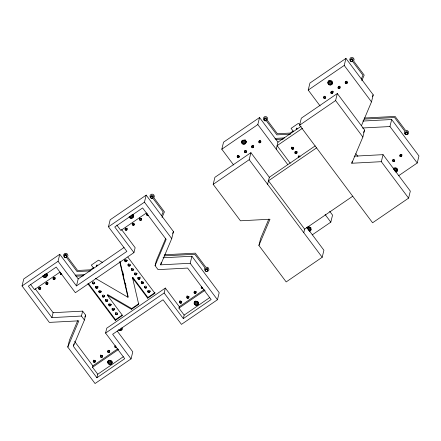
<?xml version="1.0" encoding="UTF-8"?>
<svg xmlns="http://www.w3.org/2000/svg" width="441" height="441" viewBox="0 0 441 441"><rect width="100%" height="100%" fill="white"/><g stroke="black" fill="none" stroke-linecap="round" stroke-linejoin="round"><path stroke-width="0.66" d="M117.229 331.07L132.78 351.852L131.054 358.88L95.052 383.527L67.776 347.073L78.856 320.833L49.32 322.399L22.05 285.944L23.775 278.921L59.778 254.275L78.195 278.894L76.469 285.922L58.052 261.304L59.778 254.275M38.769 289.026L38.565 288.216L39.012 287.532L39.839 287.345L40.566 287.791L40.77 288.59L40.324 289.285L39.497 289.461L38.769 289.026L39.232 287.124M39.497 289.461L39.96 287.565L40.787 287.389L40.324 289.285M47.347 274.583C47.534 276.887 44.635 278.635 43.058 276.617L43.35 275.449M43.714 277.202L44.436 274.274M44.513 277.499L45.379 273.982M45.373 277.483L46.239 273.971L47.038 273.629M46.178 277.146L46.895 274.219M46.774 276.529L47.204 274.771M45.969 284.098L45.765 283.287L46.211 282.604L47.038 282.416L47.766 282.863L47.97 283.662L47.523 284.357L46.696 284.533L45.969 284.098L46.432 282.196L47.159 282.637L47.992 282.461M46.696 284.533L47.159 282.637M47.523 284.357L47.837 283.094M53.168 279.164L52.964 278.359L53.411 277.67L54.237 277.488L54.971 277.935L55.169 278.734L54.723 279.429L53.896 279.605L53.168 279.164L53.477 277.902M53.896 279.605L54.364 277.709L53.637 277.268M54.723 279.429L55.191 277.532M64.358 256.375L65.169 254.198L64.358 256.375L64.557 257.18L65.285 257.621L66.117 257.439L66.806 255.758M61.927 274.5L61.095 274.677L60.367 274.236L60.682 272.973M64.799 255.686L65.626 255.504L65.996 254.016M61.095 274.677L61.409 273.414M66.558 256.75L66.723 254.457M165.347 288.072L164.14 292.989L183.302 318.6L184.162 315.083L178.947 308.11L179.294 306.704L165.347 288.072L106.783 328.154L105.575 333.076L124.737 358.687L96.893 377.744L73.349 346.268L84.429 320.034L81.447 316.048L51.911 317.614L53.118 312.697L35.197 288.745M67.776 347.073L69.502 340.044L77.682 320.679M73.498 345.656L73.956 343.809M81.447 316.048L82.654 311.131L53.118 312.697M92.323 282.736L92.494 282.036L92.527 283.541L93.255 283.982L94.082 283.806L94.528 283.111L94.324 282.312L93.597 281.865L92.77 282.047L92.323 282.736L92.527 283.541M96.342 266.381L97.031 264.699M84.429 320.034L85.637 315.117L82.654 311.131M93.255 283.982L93.426 283.276L94.258 283.105L94.699 282.405M94.082 283.806L94.258 283.105M76.469 285.922L126.87 251.42L108.458 226.801L110.184 219.778L146.186 195.131L173.456 231.586L171.731 238.609L160.651 264.848L190.187 263.283L217.457 299.737L181.455 324.378L163.043 299.764L112.637 334.267L131.054 358.88M95.813 287.94L95.785 286.43L95.813 287.94L96.54 288.375L97.373 288.199L97.99 286.804L97.373 288.199M96.54 288.375L96.717 287.675L97.544 287.499M98.9 291.529L99.071 290.828L99.104 292.333L99.831 292.774L100.658 292.598L101.105 291.903L100.901 291.099L100.173 290.658L99.346 290.84L98.9 291.529L99.104 292.333M99.831 292.774L100.002 292.069L100.835 291.892L101.276 291.198M100.658 292.598L100.835 291.892M102.389 296.727L102.362 295.222L102.389 296.727L103.117 297.168L103.949 296.991L104.567 295.591L103.949 296.991M103.117 297.168L103.293 296.462L104.12 296.291M105.68 301.126L105.647 299.615L105.68 301.126L106.408 301.561L107.235 301.385L107.852 299.99L107.235 301.385M87.842 283.673L115.299 320.375L122.504 315.447L107.395 295.261L107.571 294.555L131.677 308.584L138.876 303.656M106.408 301.561L106.579 300.861L107.411 300.685M125.172 229.877L124.968 229.072L125.415 228.383L126.242 228.201L126.975 228.647L127.173 229.447L126.732 230.141L125.9 230.318L125.172 229.877L125.641 227.98M93.354 361.984L93.817 360.088L94.545 360.529L94.082 362.425L93.354 361.984L93.15 361.185L93.597 360.49L94.424 360.314L95.151 360.755L95.355 361.554L94.909 362.248L94.082 362.425M125.9 230.318L126.369 228.421L127.195 228.245L126.732 230.141M96.893 377.744L97.759 374.227L92.538 367.254L92.886 365.848L117.885 348.737M133.755 215.44C133.937 217.744 131.038 219.491 129.467 217.474L129.753 216.305M108.966 305.519L108.938 304.014L108.966 305.519L109.693 305.96L110.526 305.784L111.143 304.384L110.526 305.784M130.123 218.058L130.696 215.715M94.909 362.248L95.377 360.352M130.922 218.356L131.787 214.839M109.693 305.96L109.87 305.255L110.697 305.078M131.782 218.339L132.642 214.828L133.447 214.486L132.581 218.003M133.182 217.38L133.612 215.627M132.372 224.949L132.84 223.052L133.568 223.493L133.105 225.39L132.372 224.949L132.173 224.144L132.62 223.455L133.447 223.273L134.174 223.719L134.373 224.519L133.932 225.213L133.105 225.39M100.35 356.251L100.796 355.562L101.623 355.38L102.351 355.826L102.555 356.626L102.108 357.32L101.281 357.497L100.554 357.056L100.664 354.988M112.257 309.913L112.223 308.408L112.257 309.913L112.984 310.354L113.811 310.177L114.428 308.777L113.811 310.177M100.554 357.056L101.017 355.159L101.744 355.6L101.281 357.497M124.93 261.364L124.897 259.859L124.93 261.364L125.657 261.8L126.484 261.629L127.102 260.229L126.484 261.629M112.984 310.354L113.155 309.654L113.987 309.477M133.932 225.213L134.24 223.945M102.108 357.32L102.577 355.424M125.657 261.8L125.828 261.1L126.661 260.923M115.344 313.507L115.514 312.801L115.542 314.312L116.27 314.747L117.102 314.571L117.543 313.876L117.345 313.077L116.617 312.636L115.785 312.812L115.344 313.507L115.542 314.312M128.017 264.953L128.188 264.253L128.215 265.758L128.943 266.199L129.775 266.022L130.216 265.328L130.018 264.528L129.29 264.082L128.458 264.264L128.017 264.953L128.215 265.758M139.373 219.216L139.819 218.527L140.646 218.345L141.374 218.791L141.578 219.59L141.131 220.285L140.304 220.461L139.577 220.02L139.681 217.953M116.27 314.747L116.446 314.047L117.273 313.871L117.102 314.571M139.577 220.02L140.04 218.124L140.767 218.565L140.304 220.461M115.299 320.375L115.476 319.675L122.118 315.128M108.458 226.801L144.461 202.16L146.186 195.131M107.753 352.127L107.549 351.323L107.995 350.634L108.822 350.452L109.555 350.898L109.754 351.697L109.313 352.392L108.48 352.568L107.753 352.127L108.221 350.231M128.943 266.199L129.119 265.493L129.946 265.317L130.393 264.622M108.48 352.568L108.949 350.672L109.776 350.496M129.775 266.022L129.946 265.317M141.131 220.285L141.6 218.389M109.313 352.392L109.622 351.13M51.911 317.614L28.367 286.143L56.211 267.086L75.372 292.697L133.937 252.61L135.144 247.693L121.606 229.601M107.764 362.039C108.332 358.787 113.602 360.71 111.882 363.555C110.222 366.036 106.474 363.34 108.051 360.87M107.797 362.86L108.37 360.517M108.166 363.649L109.032 360.132L109.682 360.716L111.341 360.997L110.482 364.514M131.302 269.352L131.473 268.646L131.506 270.157L132.234 270.592L133.061 270.416L133.507 269.721L133.303 268.922L132.576 268.481L131.749 268.657L131.302 269.352L131.506 270.157M108.822 364.233L109.682 360.716M132.234 270.592L132.405 269.892L133.237 269.716L133.061 270.416M109.622 364.525L110.487 361.014M153.209 196.609L152.52 198.296L151.693 198.472L150.965 198.037L151.004 196.239M150.761 197.232L151.572 195.054M148.33 215.357L147.503 215.533L146.776 215.092L147.085 213.83M116.512 347.464L115.68 347.64L114.952 347.199L115.266 345.937M151.208 196.543L152.035 196.361L152.277 195.369M147.503 215.533L147.812 214.265M111.286 364.172L112.003 361.245M132.598 278.006L132.769 277.306L147.878 297.493L147.702 298.199L132.598 278.006L138.706 304.362L131.501 309.29L107.395 295.261M95.405 278.337L127.951 297.262L128.122 296.561L120.062 261.706M115.68 347.64L115.994 346.372M111.882 363.555L112.168 362.381M152.966 197.601L153.132 195.313M121.187 327.917L121.143 329.708L120.702 330.403L119.869 330.579L119.142 330.144M134.792 274.55L134.764 273.045L134.792 274.55L135.519 274.991L136.352 274.815L136.969 273.414L136.352 274.815M120.702 330.403L120.944 329.41M121.143 329.708L121.512 328.22M135.519 274.991L135.696 274.285L136.523 274.109M138.083 278.944L138.05 277.439L138.083 278.944L138.81 279.385L139.637 279.208L140.084 278.514L140.056 277.009M131.501 309.29L131.677 308.584M138.81 279.385L138.981 278.679L139.814 278.508L139.637 279.208M142.928 283.602L143.546 282.207L142.928 283.602L142.096 283.778L141.368 283.343L141.34 281.832M142.096 283.778L142.272 283.078L143.099 282.902M144.455 286.931L144.626 286.231L144.659 287.736L145.387 288.177L146.214 288.001L146.66 287.306L146.456 286.501L145.728 286.06L144.902 286.242L144.455 286.931L144.659 287.736M145.387 288.177L145.558 287.471L146.39 287.295L146.214 288.001M149.505 292.394L150.122 290.994L149.505 292.394L148.672 292.57L147.944 292.129L147.917 290.625M183.302 318.6L211.145 299.538L187.596 268.067L158.06 269.633L155.083 265.647L156.29 260.73L165.783 238.239M148.672 292.57L148.849 291.865L149.675 291.694M160.651 264.848L161.279 262.296M179.559 302.035L180 301.346L180.832 301.164L181.56 301.611L181.758 302.41L181.317 303.105L180.485 303.281L179.757 302.84L179.867 300.773M179.757 302.84L180.226 300.944L180.953 301.385L180.485 303.281M190.187 263.283L191.912 256.254L163.065 257.787M181.317 303.105L181.78 301.209M306.727 227.275L323.915 250.251L322.189 257.279L286.187 281.92L258.911 245.466L269.991 219.232L240.455 220.798L213.185 184.344L214.91 177.315L250.912 152.674L269.33 177.288L267.604 184.316M233.62 164.989L221.812 149.212L223.543 142.184L259.545 117.538L277.962 142.156L276.231 149.185M186.758 297.107L187.199 296.418L188.031 296.236L188.759 296.683L188.957 297.482L188.516 298.177L187.69 298.353L186.956 297.912L187.067 295.845M186.956 297.912L187.425 296.016M187.69 298.353L188.153 296.457L188.985 296.28L188.516 298.177M194.161 292.984L193.957 292.179L194.404 291.49L195.231 291.308L195.958 291.755L196.162 292.554L195.716 293.248L194.889 293.425L194.161 292.984L194.624 291.088M194.889 293.425L195.352 291.529L196.184 291.352M195.716 293.248L196.03 291.981M194.172 302.895C194.74 299.643 200.01 301.567 198.285 304.411C196.631 306.892 192.882 304.196 194.459 301.727M194.205 303.717L194.779 301.374M194.575 304.505L195.44 300.988L196.091 301.572L197.75 301.853L196.89 305.365M195.231 305.089L196.091 301.572M196.03 305.381L196.895 301.87M207.915 269.076L207.11 271.259L206.278 271.435L205.55 271L205.346 270.195L205.715 268.707M205.346 270.195L206.035 268.508M202.915 288.32L202.088 288.497L201.361 288.056L201.669 286.793M197.689 305.029L198.411 302.102M205.793 269.501L206.62 269.324L206.989 267.836M202.088 288.497L202.397 287.229M198.285 304.411L198.72 302.653M207.551 270.565L207.717 268.277M237.324 157.205L237.12 156.401L237.567 155.712L238.394 155.53L239.121 155.976L239.325 156.775L238.879 157.465L238.052 157.646L237.324 157.205L237.793 155.287M246.276 141.252C246.651 144.097 242.478 145.574 241.591 142.608L242.059 140.69M238.052 157.646L238.52 155.728M241.96 143.397L242.748 140.199M238.879 157.465L239.193 156.191M242.616 143.981L243.559 140.15M243.415 144.273L244.518 139.803M244.275 144.262L245.372 139.791M245.08 143.92L245.863 140.729M245.676 143.303L246.144 141.385M244.523 152.277L244.32 151.472L244.766 150.783L245.593 150.601L246.326 151.043L246.525 151.847L246.084 152.536L245.251 152.718L244.523 152.277L244.992 150.359M245.251 152.718L245.725 150.8M246.084 152.536L246.552 150.624M251.723 147.349L251.524 146.544L251.965 145.855L252.792 145.673L253.525 146.114L253.724 146.914L253.283 147.608L252.456 147.785L251.723 147.349L252.197 145.431M213.185 184.344L249.187 159.697L250.912 152.674M221.812 149.212L257.82 124.566L259.545 117.538M252.456 147.785L253.079 145.232M253.283 147.608L253.751 145.695M217.457 299.737L219.188 292.708L191.912 256.254M266.568 119.02L265.879 120.702L265.052 120.884L264.324 120.443L264.363 118.646M264.12 119.638L264.931 117.46M258.928 142.421L258.724 141.616L259.17 140.927L259.997 140.745L260.725 141.186L260.929 141.985L260.482 142.68L259.655 142.856L258.928 142.421L259.396 140.503M264.567 118.949L265.394 118.767L265.636 117.775M259.655 142.856L260.284 140.304M266.325 120.013L266.491 117.725M260.482 142.68L260.796 141.401M258.911 245.466L260.637 238.438L268.817 219.078M291.573 148.11L292.014 147.421L292.846 147.239L293.574 147.68L293.772 148.479L293.331 149.179L292.499 149.35L291.771 148.915L291.832 147.057M296.104 129.648L296.793 127.962M291.771 148.915L292.163 147.333M292.499 149.35L293.017 147.244M293.331 149.179L293.717 147.597M299.593 125.2L301.319 118.171L337.321 93.531L364.591 129.979L362.866 137.008L351.786 163.247L381.322 161.676L408.592 198.13L372.59 222.777L299.593 125.2L335.595 100.554L337.321 93.531M320.089 105.928L308.22 90.063L309.946 83.04L345.948 58.394L373.218 94.848L371.493 101.877L361.471 125.613M294.858 152.503L295.305 151.814L296.132 151.632L296.859 152.079L297.063 152.878L296.617 153.573L295.79 153.749L295.062 153.308L295.117 151.45M295.062 153.308L295.448 151.726M295.79 153.749L296.308 151.638L297.135 151.467M296.617 153.573L297.008 151.991M298.739 156.125L298.348 157.707L298.408 155.844M299.334 157.09L299.593 156.037M323.733 98.062L323.529 97.257L323.975 96.568L324.802 96.386L325.53 96.827L325.734 97.632L325.287 98.321L324.46 98.503L323.733 98.062L324.201 96.144M332.685 82.109C332.927 87.048 325.585 84.881 328.435 80.731M327.999 83.465L328.622 80.907M324.46 98.503L324.929 96.585M328.369 84.253L329.311 80.416M325.287 98.321L325.601 97.048M329.025 84.837L330.122 80.367M329.824 85.13L330.921 80.659M330.684 85.119L331.781 80.648M331.483 84.777L332.271 81.585M332.084 84.159L332.553 82.241M333.247 91.425L332.486 93.393L331.66 93.569L330.932 93.134L331.4 91.215M331.66 93.569L332.288 91.017M332.486 93.393L332.961 91.48M338.131 88.206L337.927 87.401L338.374 86.712L339.201 86.53L339.934 86.971L340.132 87.77L339.686 88.465L338.859 88.641L338.131 88.206L338.6 86.287M308.22 90.063L344.223 65.422L345.948 58.394M338.859 88.641L339.487 86.089M303.772 232.661L304.637 229.149L352.772 196.201M339.686 88.465L340.16 86.552M307.542 228.51L308.011 226.591M308.038 229.728L308.667 227.176M308.683 230.665L309.626 226.834M352.976 59.877L352.287 61.558L351.46 61.74L350.727 61.299L350.771 59.502M350.529 60.494L351.339 58.317M345.331 83.277L345.127 82.467L345.573 81.783L346.4 81.596L347.133 82.043L347.332 82.842L346.891 83.536L346.058 83.713L345.331 83.277L345.805 81.359M310.326 227.457L309.384 231.288C313.369 230.257 309.213 224.745 306.958 228.047M350.975 59.805L351.802 59.623L352.045 58.631M346.058 83.713L346.687 81.161M310.188 230.952L310.971 227.754M352.728 60.869L352.894 58.576M310.784 230.329L311.098 229.055M346.891 83.536L347.359 81.618M312.256 234.849L330.816 222.143L332.542 215.12L329.681 211.289M351.786 163.247L352.26 161.329M381.322 161.676L383.047 154.653L354.2 156.18M398.658 175.705L417.225 162.999L389.954 126.545L391.68 119.517L362.827 121.049M392.716 161.169L392.512 160.364L392.959 159.67L393.785 159.493L394.519 159.934L394.717 160.733L394.276 161.428L393.444 161.604L392.716 161.169L393.185 159.251M393.444 161.604L393.912 159.692M394.276 161.428L394.585 160.149M393.422 169.217L393.736 167.938M393.945 169.361L394.26 168.087M394.441 170.584L395.07 168.032M395.086 171.521L396.029 167.685M407.682 132.339L406.872 134.522L406.045 134.698L405.312 134.262L405.114 133.458L405.477 131.969M396.729 168.313L395.786 172.144C399.772 171.114 395.616 165.595 393.366 168.903M405.114 133.458L405.803 131.776M399.915 156.235L399.717 155.436L400.158 154.741L400.985 154.565L401.718 155.006L401.916 155.805L401.475 156.5L400.643 156.676L399.915 156.235L400.389 154.322M405.312 134.262L405.56 133.27M396.591 171.803L397.374 168.611M405.555 132.763L406.387 132.587L406.751 131.098M400.643 156.676L401.117 154.758M397.187 171.185L397.501 169.906M407.313 133.827L407.478 131.539M401.475 156.5L401.944 154.587M408.592 198.13L410.323 191.107L383.047 154.653M417.225 162.999L418.95 155.971L391.68 119.517M327.966 82.643C328.402 79.926 332.834 80.681 332.371 83.388M161.549 215.765L163.148 211.961L152.955 198.334L151.528 198.378L150.331 197.562L149.929 195.953L150.816 194.569A2.249 2.155 13.8 0 1 153.281 194.503L153.931 195.098L154.361 196.438L153.854 197.722L164.421 211.845L162.04 217.49M361.311 79.027L362.915 75.224L352.717 61.602L351.29 61.641L350.099 60.825L349.691 59.221L350.578 57.832A2.249 2.155 13.8 0 1 353.043 57.765L353.699 58.361L354.123 59.7L353.621 60.985L364.183 75.108L361.807 80.753M84.848 316.991L85.637 315.117M155.083 265.647L166.158 239.413L142.614 207.943L114.77 226.999L133.937 252.61M172.663 233.46L173.456 231.586M372.43 96.722L373.218 94.848M363.538 132.482L364.327 130.608M95.614 287.135L96.055 286.441L96.888 286.264L97.615 286.705L97.814 287.504M105.476 300.321L105.923 299.626L106.75 299.45L107.477 299.891L107.681 300.69M108.767 304.714L109.208 304.025L110.041 303.843L110.768 304.29L110.967 305.089M137.879 278.139L138.325 277.45L139.152 277.268L139.88 277.714M115.195 345.705L114.754 346.394L114.952 347.199M201.603 286.562L201.157 287.251L201.361 288.056M298.149 156.902L298.59 156.208L299.422 156.031L300.15 156.472M124.726 260.559L125.172 259.87L125.999 259.688L126.727 260.129L126.931 260.929M102.191 295.922L102.632 295.233L103.464 295.051L104.192 295.498L104.39 296.297M134.593 273.745L135.034 273.056L135.867 272.874L136.594 273.315L136.793 274.115M112.053 309.108L112.499 308.419L113.326 308.237L114.054 308.683L114.258 309.483M60.61 272.742L60.163 273.431L60.367 274.236M147.018 213.598L146.572 214.287L146.776 215.092M22.05 285.944L58.052 261.304M60.015 272.103L34.448 289.605L30.435 284.241M146.423 212.959L120.851 230.461L116.837 225.092M93.558 267.659L90.433 269.798L77.644 270.493L67.451 256.866L67.953 255.582L67.528 254.242L66.872 253.647A2.249 2.155 13.8 0 0 64.408 253.713L63.521 255.096L63.928 256.706L65.119 257.522L66.547 257.483L77.114 271.606L90.84 270.851M293.32 130.922L290.2 133.061L277.406 133.755L267.213 120.128L267.715 118.844L267.29 117.504L266.634 116.915A2.249 2.155 13.8 0 0 264.176 116.975L263.288 118.364L263.69 119.969L264.881 120.784L266.314 120.746L276.876 134.869L290.602 134.114M78.195 278.894L124.07 247.495M277.962 142.156L301.181 126.264M302.581 128.226L277.097 145.668L290.25 163.253M269.33 177.288L315.205 145.888M316.605 147.851L268.47 180.804L304.637 229.149M147.878 297.493L155.078 292.565M147.702 298.199L154.907 293.271L127.857 257.114M105.575 333.076L164.14 292.989M179.294 306.704L204.293 289.594M92.538 367.254L118.679 349.366M178.947 308.11L205.082 290.222M97.759 374.227L123.326 356.725M184.162 315.083L209.734 297.581M296.55 128.954L297.377 128.778M96.783 265.691L97.615 265.51M362.474 128L389.954 126.545M275.008 138.424L284.605 137.912M275.73 139.472L283.128 139.08M75.24 275.162L84.837 274.649M75.968 276.209L83.366 275.818M364.283 118.028L395.097 116.424L405.659 130.542L407.087 130.497L408.283 131.324L408.686 132.923A2.222 2.133 13.8 0 1 404.7 133.794L404.254 132.438L404.755 131.159L394.563 117.532L363.946 119.109M164.515 254.766L195.33 253.162L205.892 267.279L207.32 267.235L208.516 268.056L208.918 269.66A2.222 2.133 13.8 0 1 208.031 271.05A2.244 2.15 13.8 0 1 204.916 270.52L204.486 269.17L204.993 267.896L194.801 254.27L164.179 255.846M93.464 283.354L94.826 283.282M300.056 124.456L298.281 123.425L291.082 128.353L293.541 131.639M102.659 262.571L98.519 260.162L91.32 265.091L93.779 268.376M125.101 260.659L125.828 261.1M128.392 265.058L129.119 265.493M131.677 269.451L132.405 269.892M134.968 273.844L135.696 274.285M138.254 278.243L138.981 278.679M141.544 282.637L142.272 283.078M144.83 287.03L145.558 287.471M148.121 291.429L148.849 291.865M92.698 282.841L93.426 283.276M95.989 287.234L96.717 287.675M99.275 291.628L100.002 292.069M102.566 296.027L103.293 296.462M105.851 300.42L106.579 300.861M109.142 304.819L109.87 305.255M112.427 309.213L113.155 309.654M115.718 313.606L116.446 314.047M351.802 59.623L352.53 60.064M406.387 132.587L407.115 133.028M265.394 118.767L266.121 119.213M152.035 196.361L152.762 196.802M206.62 269.324L207.347 269.765M65.626 255.504L66.359 255.945M132.41 214.42L133.066 215.01L133.469 216.608M46.007 273.563L46.663 274.153L47.06 275.757M344.223 65.422L371.493 101.877M335.595 100.554L362.866 137.008M355.821 153.689L357.877 156.439M257.82 124.566L287.741 164.565M325.089 214.486L330.816 222.143M249.187 159.697L322.189 257.279M144.461 202.16L171.731 238.609M88.426 283.519L115.476 319.675M74.557 341.351L92.886 365.848M129.097 216.691L129.467 217.474M42.689 275.834L43.058 276.617M332.933 92.698L332.729 91.899L332.001 91.458L331.174 91.64L330.728 92.329L330.932 93.134M149.946 291.699L149.747 290.9L149.019 290.454L148.187 290.636L147.746 291.325L147.944 292.129M143.369 282.907L143.171 282.108L142.443 281.667L141.611 281.843L141.17 282.538L141.368 283.343M141.776 281.601L142.234 283.58M132.769 277.306L133.38 279.941M128.524 263.69L128.993 265.697M122.714 271.728L123.645 275.746M125.349 283.122L125.972 285.801M119.737 261.739L127.951 297.262M241.591 142.608C240.869 139.35 246.48 139.279 245.962 142.531M122.482 327.983L122.51 328.804A2.222 2.133 13.8 0 1 118.53 329.675"/></g></svg>
